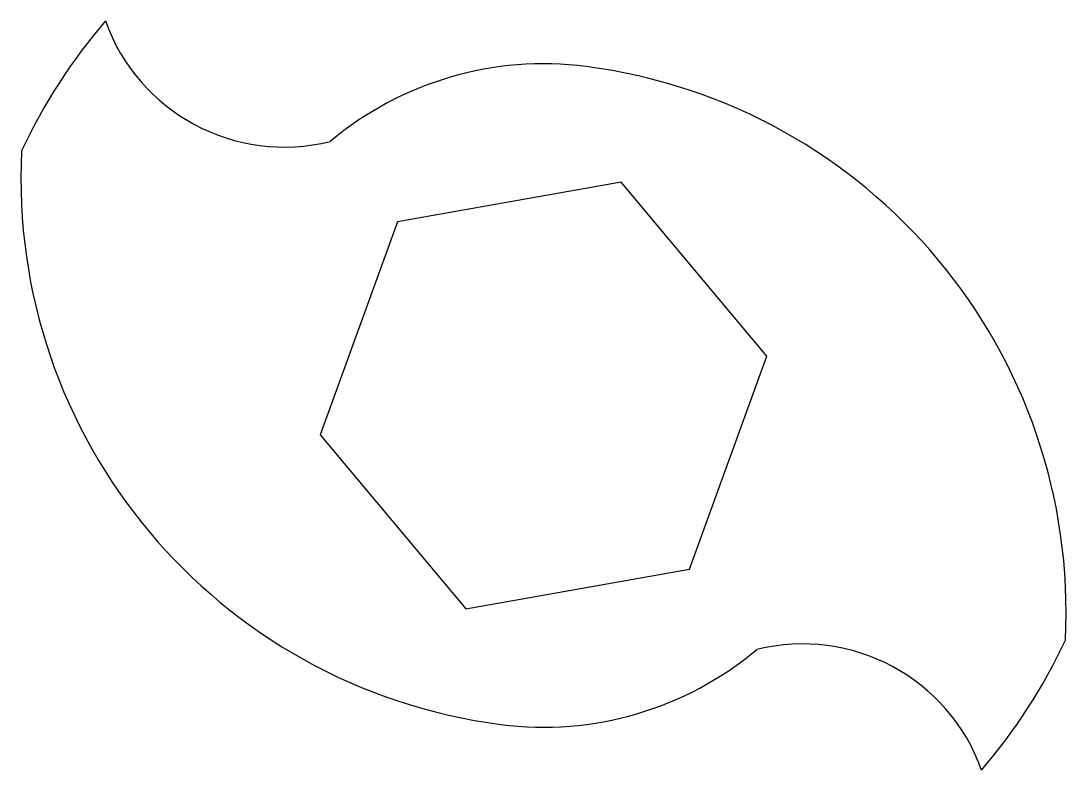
# Model space of a CAD drawing. Extents: x 210.1 to 289.9, y 270 to 327.2.
import ezdxf

# ---------------------------------------------------------------- set-up
doc = ezdxf.new("R2010")
doc.units = 0
doc.layers.get('0').update_dxf_attribs({"linetype": 'CONTINUOUS'})

msp = doc.modelspace()

# ---------------------------------------------------------------- linework, layer by layer
at = {"color": 7, "linetype": 'CONTINUOUS'}
for p, q in [((255.924, 314.887), (238.867, 311.879)), ((267.057, 301.619), (255.924, 314.887)), ((238.867, 311.879), (232.943, 295.603)), ((261.133, 285.343), (267.057, 301.619)), ((232.943, 295.603), (244.076, 282.335)), ((244.076, 282.335), (261.133, 285.343))]:
    msp.add_line(p, q, dxfattribs=at)
for centre, radius, start, end in [((250, 298.611), 44, 139.46389, 154.89103), ((230.218, 332.077), 14.5, 199.62299, 283.99344), ((250, 298.611), 25.321, 82.63377, 130), ((247.857, 282.032), 42.037, 357.1475, 82.63377), ((252.143, 315.19), 42.037, 177.1475, 262.63377), ((269.782, 265.145), 14.5, 19.62299, 103.99344), ((250, 298.611), 44, 319.46389, 334.89103), ((250, 298.611), 25.321, 262.63377, 310)]:
    msp.add_arc(centre, radius, start, end, dxfattribs=at)

doc.saveas('drawing.dxf')
